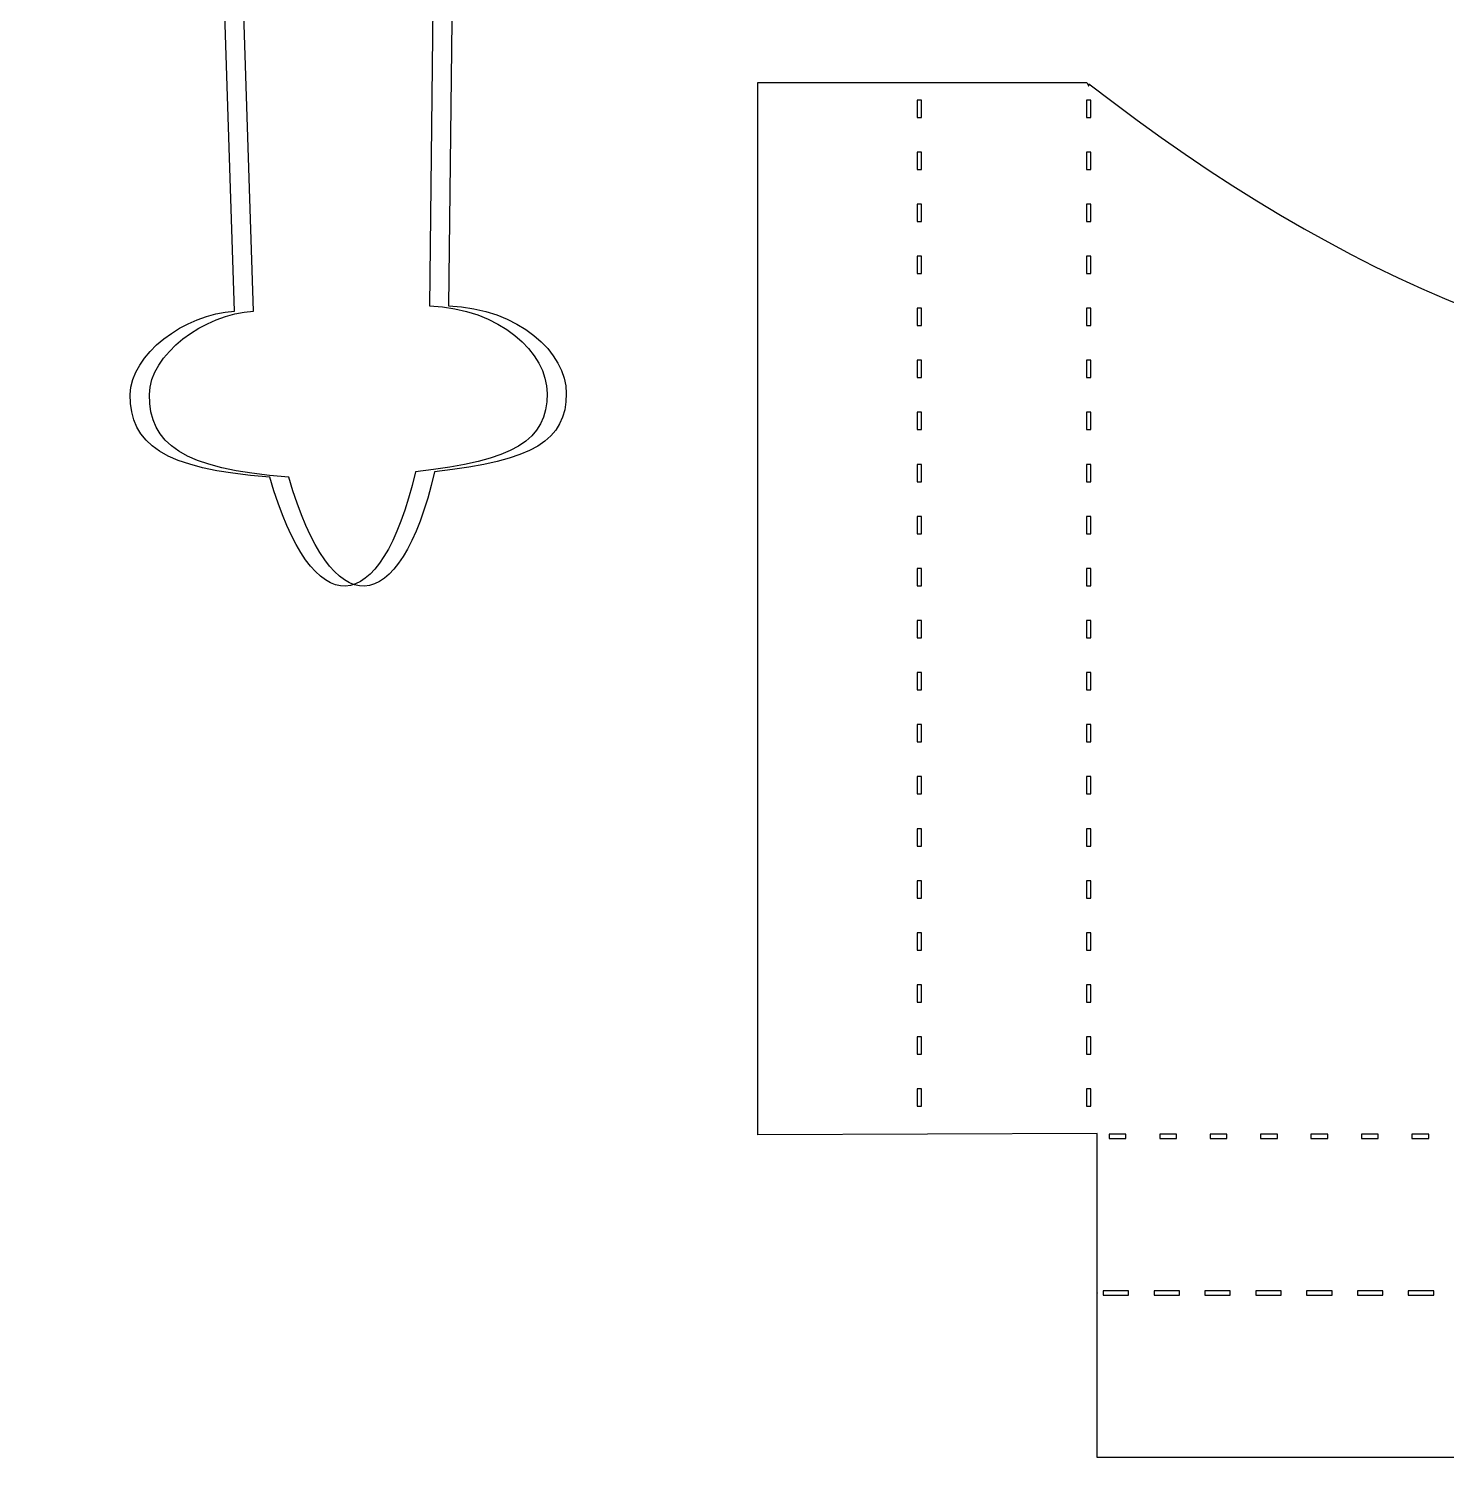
# Model space of a CAD drawing. Header units: centimetres. Extents: x -23.7 to 23.7, y -13.8 to 13.8.
# Drawn here: x -2.01 to 7.52, y -13.82 to -4.23 of the extents above; entities that cross this region are included whole.
import ezdxf

# ---------------------------------------------------------------- set-up
doc = ezdxf.new("R2010")
doc.units = ezdxf.units.CM
doc.header["$MEASUREMENT"] = 0
doc.layers.add('Layer 1', color=7, linetype='Continuous')

msp = doc.modelspace()

# ---------------------------------------------------------------- linework, layer by layer
at = {"layer": 'Layer 1', "color": 58, "lineweight": 25}
msp.add_open_spline([(-2.00541, 13.62536), (-2.00541, 13.62536), (-2.00541, -2.07108), (-2.00541, -2.07108), (-2.00541, -2.07108), (-2.00541, -2.07108), (-0.75516, -2.07381), (-0.75516, -2.07381), (-0.75516, -2.07381), (-0.75516, -2.07381), (-0.62219, -6.13), (-0.62219, -6.13), (-0.62219, -6.13), (-0.95883, -6.148), (-1.31956, -6.42123), (-1.32276, -6.68868), (-1.32276, -6.68868), (-1.32276, -7.02126), (-1.10787, -7.18657), (-0.38599, -7.2448), (-0.38599, -7.2448), (-0.09813, -8.23552), (0.35747, -8.21303), (0.59316, -7.20798), (0.59316, -7.20798), (1.26067, -7.13203), (1.47708, -6.99749), (1.47708, -6.68178), (1.47708, -6.68178), (1.47708, -6.40861), (1.16271, -6.11338), (0.6862, -6.09256), (0.6862, -6.09256), (0.6862, -6.09256), (0.73261, -2.07108), (0.73261, -2.07108), (0.73261, -2.07108), (0.73261, -2.07108), (2.07568, -2.07108), (2.07568, -2.07108), (2.07568, -2.07108), (2.07568, -2.07108), (2.07568, 13.62536), (2.07568, 13.62536), (2.07568, 13.62536), (2.07568, 13.62536), (-2.00539, 13.62536), (-2.00539, 13.62536), (-2.00539, 13.62536), (-2.00539, 13.62536), (-2.00541, 13.62536), (-2.00541, 13.62536)], degree=3, knots=[0, 0, 0, 0, 0.0714286, 0.0714286, 0.0714286, 0.0714286, 0.1428571, 0.1428571, 0.1428571, 0.1428571, 0.2142857, 0.2142857, 0.2142857, 0.2142857, 0.2857143, 0.2857143, 0.2857143, 0.2857143, 0.3571429, 0.3571429, 0.3571429, 0.3571429, 0.4285714, 0.4285714, 0.4285714, 0.4285714, 0.5, 0.5, 0.5, 0.5, 0.5714286, 0.5714286, 0.5714286, 0.5714286, 0.6428571, 0.6428571, 0.6428571, 0.6428571, 0.7142857, 0.7142857, 0.7142857, 0.7142857, 0.7857143, 0.7857143, 0.7857143, 0.7857143, 0.8571429, 0.8571429, 0.8571429, 0.8571429, 1, 1, 1, 1], dxfattribs=at)
at = {"layer": 'Layer 1', "color": 29, "lineweight": 25}
msp.add_open_spline([(-1.87696, 13.62536), (-1.87696, 13.62536), (-1.87696, -2.07108), (-1.87696, -2.07108), (-1.87696, -2.07108), (-1.87696, -2.07108), (-0.6267, -2.07381), (-0.6267, -2.07381), (-0.6267, -2.07381), (-0.6267, -2.07381), (-0.49373, -6.13), (-0.49373, -6.13), (-0.49373, -6.13), (-0.83037, -6.148), (-1.1911, -6.42123), (-1.1943, -6.68868), (-1.1943, -6.68868), (-1.1943, -7.02126), (-0.97941, -7.18657), (-0.25753, -7.2448), (-0.25753, -7.2448), (0.03033, -8.23552), (0.48593, -8.21303), (0.72162, -7.20798), (0.72162, -7.20798), (1.38913, -7.13203), (1.60554, -6.99749), (1.60554, -6.68178), (1.60554, -6.68178), (1.60554, -6.40861), (1.29117, -6.11338), (0.81465, -6.09256), (0.81465, -6.09256), (0.81465, -6.09256), (0.86106, -2.07108), (0.86106, -2.07108), (0.86106, -2.07108), (0.86106, -2.07108), (2.20413, -2.07108), (2.20413, -2.07108), (2.20413, -2.07108), (2.20413, -2.07108), (2.20413, 13.62536), (2.20413, 13.62536), (2.20413, 13.62536), (2.20413, 13.62536), (-1.87694, 13.62536), (-1.87694, 13.62536), (-1.87694, 13.62536), (-1.87694, 13.62536), (-1.87696, 13.62536), (-1.87696, 13.62536)], degree=3, knots=[0, 0, 0, 0, 0.0714286, 0.0714286, 0.0714286, 0.0714286, 0.1428571, 0.1428571, 0.1428571, 0.1428571, 0.2142857, 0.2142857, 0.2142857, 0.2142857, 0.2857143, 0.2857143, 0.2857143, 0.2857143, 0.3571429, 0.3571429, 0.3571429, 0.3571429, 0.4285714, 0.4285714, 0.4285714, 0.4285714, 0.5, 0.5, 0.5, 0.5, 0.5714286, 0.5714286, 0.5714286, 0.5714286, 0.6428571, 0.6428571, 0.6428571, 0.6428571, 0.7142857, 0.7142857, 0.7142857, 0.7142857, 0.7857143, 0.7857143, 0.7857143, 0.7857143, 0.8571429, 0.8571429, 0.8571429, 0.8571429, 1, 1, 1, 1], dxfattribs=at)
at = {"layer": 'Layer 1', "color": 58, "lineweight": 30}
for points, knots in [([(2.89143, -4.59366), (2.89143, -4.59366), (2.89143, -11.66024), (2.89143, -11.66024), (2.89143, -11.66024), (2.89143, -11.66024), (5.17174, -11.65114), (5.17174, -11.65114), (5.17174, -11.65114), (5.17174, -11.65114), (5.17174, -12.72032), (5.17174, -12.72032), (5.17174, -12.72032), (5.17174, -12.72032), (5.17264, -12.72032), (5.17264, -12.72032), (5.17264, -12.72032), (5.17264, -12.72032), (5.17264, -12.72122), (5.17264, -12.72122), (5.17264, -12.72122), (5.17264, -12.72122), (5.17174, -12.72122), (5.17174, -12.72122), (5.17174, -12.72122), (5.17174, -12.72122), (5.17174, -13.82498), (5.17174, -13.82498), (5.17174, -13.82498), (5.17174, -13.82498), (14.56503, -13.82498), (14.56503, -13.82498), (14.56503, -13.82498), (14.56503, -13.82498), (14.56503, -11.65113), (14.56503, -11.65113), (14.56503, -11.65113), (14.56503, -11.65113), (16.84534, -11.66023), (16.84534, -11.66023), (16.84534, -11.66023), (16.84534, -11.66023), (16.84534, -4.59365), (16.84534, -4.59365), (16.84534, -4.59365), (16.84534, -4.59365), (14.6351, -4.59365), (14.6351, -4.59365), (14.6351, -4.59365), (14.6351, -4.59365), (14.6351, -4.60093), (14.6351, -4.60093), (14.6351, -4.60093), (14.63237, -4.60093), (14.62998, -4.60234), (14.62782, -4.60366), (14.62782, -4.60366), (14.62705, -4.60441), (14.62589, -4.60476), (14.62509, -4.60548), (14.62509, -4.60548), (11.74673, -7.22811), (8.58457, -7.29804), (5.11532, -4.60275), (5.11532, -4.60275), (5.11532, -4.60275), (5.11532, -4.61549), (5.11532, -4.61549), (5.11532, -4.61549), (5.11471, -4.61541), (5.11413, -4.61549), (5.11349, -4.61549), (5.11349, -4.61549), (5.11349, -4.61549), (5.10257, -4.59365), (5.10257, -4.59365), (5.10257, -4.59365), (5.10257, -4.59365), (2.89142, -4.59365), (2.89142, -4.59365), (2.89142, -4.59365), (2.89142, -4.59365), (2.89143, -4.59366), (2.89143, -4.59366)], [0, 0, 0, 0, 0.0454545, 0.0454545, 0.0454545, 0.0454545, 0.0909091, 0.0909091, 0.0909091, 0.0909091, 0.1363636, 0.1363636, 0.1363636, 0.1363636, 0.1818182, 0.1818182, 0.1818182, 0.1818182, 0.2272727, 0.2272727, 0.2272727, 0.2272727, 0.2727273, 0.2727273, 0.2727273, 0.2727273, 0.3181818, 0.3181818, 0.3181818, 0.3181818, 0.3636364, 0.3636364, 0.3636364, 0.3636364, 0.4090909, 0.4090909, 0.4090909, 0.4090909, 0.4545455, 0.4545455, 0.4545455, 0.4545455, 0.5, 0.5, 0.5, 0.5, 0.5454545, 0.5454545, 0.5454545, 0.5454545, 0.5909091, 0.5909091, 0.5909091, 0.5909091, 0.6363636, 0.6363636, 0.6363636, 0.6363636, 0.6818182, 0.6818182, 0.6818182, 0.6818182, 0.7272727, 0.7272727, 0.7272727, 0.7272727, 0.7727273, 0.7727273, 0.7727273, 0.7727273, 0.8181818, 0.8181818, 0.8181818, 0.8181818, 0.8636364, 0.8636364, 0.8636364, 0.8636364, 0.9090909, 0.9090909, 0.9090909, 0.9090909, 1, 1, 1, 1]), ([(3.96243, -4.71196), (3.96243, -4.71196), (3.99155, -4.71196), (3.99155, -4.71196), (3.99155, -4.71196), (3.99155, -4.71196), (3.99155, -4.82843), (3.99155, -4.82843), (3.99155, -4.82843), (3.99155, -4.82843), (3.96243, -4.82843), (3.96243, -4.82843), (3.96243, -4.82843), (3.96243, -4.82843), (3.96243, -4.71196), (3.96243, -4.71196)], [0, 0, 0, 0, 0.2, 0.2, 0.2, 0.2, 0.4, 0.4, 0.4, 0.4, 0.6, 0.6, 0.6, 0.6, 1, 1, 1, 1]), ([(5.09894, -4.71196), (5.09894, -4.71196), (5.12806, -4.71196), (5.12806, -4.71196), (5.12806, -4.71196), (5.12806, -4.71196), (5.12806, -4.82843), (5.12806, -4.82843), (5.12806, -4.82843), (5.12806, -4.82843), (5.09894, -4.82843), (5.09894, -4.82843), (5.09894, -4.82843), (5.09894, -4.82843), (5.09894, -4.71196), (5.09894, -4.71196)], [0, 0, 0, 0, 0.2, 0.2, 0.2, 0.2, 0.4, 0.4, 0.4, 0.4, 0.6, 0.6, 0.6, 0.6, 1, 1, 1, 1]), ([(3.96243, -5.06137), (3.96243, -5.06137), (3.99155, -5.06137), (3.99155, -5.06137), (3.99155, -5.06137), (3.99155, -5.06137), (3.99155, -5.17784), (3.99155, -5.17784), (3.99155, -5.17784), (3.99155, -5.17784), (3.96243, -5.17784), (3.96243, -5.17784), (3.96243, -5.17784), (3.96243, -5.17784), (3.96243, -5.06137), (3.96243, -5.06137)], [0, 0, 0, 0, 0.2, 0.2, 0.2, 0.2, 0.4, 0.4, 0.4, 0.4, 0.6, 0.6, 0.6, 0.6, 1, 1, 1, 1]), ([(5.09894, -5.06137), (5.09894, -5.06137), (5.12806, -5.06137), (5.12806, -5.06137), (5.12806, -5.06137), (5.12806, -5.06137), (5.12806, -5.17784), (5.12806, -5.17784), (5.12806, -5.17784), (5.12806, -5.17784), (5.09894, -5.17784), (5.09894, -5.17784), (5.09894, -5.17784), (5.09894, -5.17784), (5.09894, -5.06137), (5.09894, -5.06137)], [0, 0, 0, 0, 0.2, 0.2, 0.2, 0.2, 0.4, 0.4, 0.4, 0.4, 0.6, 0.6, 0.6, 0.6, 1, 1, 1, 1]), ([(3.96243, -5.41079), (3.96243, -5.41079), (3.99155, -5.41079), (3.99155, -5.41079), (3.99155, -5.41079), (3.99155, -5.41079), (3.99155, -5.52726), (3.99155, -5.52726), (3.99155, -5.52726), (3.99155, -5.52726), (3.96243, -5.52726), (3.96243, -5.52726), (3.96243, -5.52726), (3.96243, -5.52726), (3.96243, -5.41079), (3.96243, -5.41079)], [0, 0, 0, 0, 0.2, 0.2, 0.2, 0.2, 0.4, 0.4, 0.4, 0.4, 0.6, 0.6, 0.6, 0.6, 1, 1, 1, 1]), ([(5.09894, -5.41079), (5.09894, -5.41079), (5.12806, -5.41079), (5.12806, -5.41079), (5.12806, -5.41079), (5.12806, -5.41079), (5.12806, -5.52726), (5.12806, -5.52726), (5.12806, -5.52726), (5.12806, -5.52726), (5.09894, -5.52726), (5.09894, -5.52726), (5.09894, -5.52726), (5.09894, -5.52726), (5.09894, -5.41079), (5.09894, -5.41079)], [0, 0, 0, 0, 0.2, 0.2, 0.2, 0.2, 0.4, 0.4, 0.4, 0.4, 0.6, 0.6, 0.6, 0.6, 1, 1, 1, 1]), ([(3.96243, -5.7602), (3.96243, -5.7602), (3.99155, -5.7602), (3.99155, -5.7602), (3.99155, -5.7602), (3.99155, -5.7602), (3.99155, -5.87667), (3.99155, -5.87667), (3.99155, -5.87667), (3.99155, -5.87667), (3.96243, -5.87667), (3.96243, -5.87667), (3.96243, -5.87667), (3.96243, -5.87667), (3.96243, -5.7602), (3.96243, -5.7602)], [0, 0, 0, 0, 0.2, 0.2, 0.2, 0.2, 0.4, 0.4, 0.4, 0.4, 0.6, 0.6, 0.6, 0.6, 1, 1, 1, 1]), ([(5.09894, -5.7602), (5.09894, -5.7602), (5.12806, -5.7602), (5.12806, -5.7602), (5.12806, -5.7602), (5.12806, -5.7602), (5.12806, -5.87667), (5.12806, -5.87667), (5.12806, -5.87667), (5.12806, -5.87667), (5.09894, -5.87667), (5.09894, -5.87667), (5.09894, -5.87667), (5.09894, -5.87667), (5.09894, -5.7602), (5.09894, -5.7602)], [0, 0, 0, 0, 0.2, 0.2, 0.2, 0.2, 0.4, 0.4, 0.4, 0.4, 0.6, 0.6, 0.6, 0.6, 1, 1, 1, 1]), ([(3.96243, -6.10962), (3.96243, -6.10962), (3.99155, -6.10962), (3.99155, -6.10962), (3.99155, -6.10962), (3.99155, -6.10962), (3.99155, -6.22609), (3.99155, -6.22609), (3.99155, -6.22609), (3.99155, -6.22609), (3.96243, -6.22609), (3.96243, -6.22609), (3.96243, -6.22609), (3.96243, -6.22609), (3.96243, -6.10962), (3.96243, -6.10962)], [0, 0, 0, 0, 0.2, 0.2, 0.2, 0.2, 0.4, 0.4, 0.4, 0.4, 0.6, 0.6, 0.6, 0.6, 1, 1, 1, 1]), ([(5.09894, -6.10962), (5.09894, -6.10962), (5.12806, -6.10962), (5.12806, -6.10962), (5.12806, -6.10962), (5.12806, -6.10962), (5.12806, -6.22609), (5.12806, -6.22609), (5.12806, -6.22609), (5.12806, -6.22609), (5.09894, -6.22609), (5.09894, -6.22609), (5.09894, -6.22609), (5.09894, -6.22609), (5.09894, -6.10962), (5.09894, -6.10962)], [0, 0, 0, 0, 0.2, 0.2, 0.2, 0.2, 0.4, 0.4, 0.4, 0.4, 0.6, 0.6, 0.6, 0.6, 1, 1, 1, 1]), ([(3.96243, -6.45904), (3.96243, -6.45904), (3.99155, -6.45904), (3.99155, -6.45904), (3.99155, -6.45904), (3.99155, -6.45904), (3.99155, -6.57551), (3.99155, -6.57551), (3.99155, -6.57551), (3.99155, -6.57551), (3.96243, -6.57551), (3.96243, -6.57551), (3.96243, -6.57551), (3.96243, -6.57551), (3.96243, -6.45904), (3.96243, -6.45904)], [0, 0, 0, 0, 0.2, 0.2, 0.2, 0.2, 0.4, 0.4, 0.4, 0.4, 0.6, 0.6, 0.6, 0.6, 1, 1, 1, 1]), ([(5.09894, -6.45904), (5.09894, -6.45904), (5.12806, -6.45904), (5.12806, -6.45904), (5.12806, -6.45904), (5.12806, -6.45904), (5.12806, -6.57551), (5.12806, -6.57551), (5.12806, -6.57551), (5.12806, -6.57551), (5.09894, -6.57551), (5.09894, -6.57551), (5.09894, -6.57551), (5.09894, -6.57551), (5.09894, -6.45904), (5.09894, -6.45904)], [0, 0, 0, 0, 0.2, 0.2, 0.2, 0.2, 0.4, 0.4, 0.4, 0.4, 0.6, 0.6, 0.6, 0.6, 1, 1, 1, 1]), ([(3.96243, -6.80845), (3.96243, -6.80845), (3.99155, -6.80845), (3.99155, -6.80845), (3.99155, -6.80845), (3.99155, -6.80845), (3.99155, -6.92492), (3.99155, -6.92492), (3.99155, -6.92492), (3.99155, -6.92492), (3.96243, -6.92492), (3.96243, -6.92492), (3.96243, -6.92492), (3.96243, -6.92492), (3.96243, -6.80845), (3.96243, -6.80845)], [0, 0, 0, 0, 0.2, 0.2, 0.2, 0.2, 0.4, 0.4, 0.4, 0.4, 0.6, 0.6, 0.6, 0.6, 1, 1, 1, 1]), ([(5.09894, -6.80845), (5.09894, -6.80845), (5.12806, -6.80845), (5.12806, -6.80845), (5.12806, -6.80845), (5.12806, -6.80845), (5.12806, -6.92492), (5.12806, -6.92492), (5.12806, -6.92492), (5.12806, -6.92492), (5.09894, -6.92492), (5.09894, -6.92492), (5.09894, -6.92492), (5.09894, -6.92492), (5.09894, -6.80845), (5.09894, -6.80845)], [0, 0, 0, 0, 0.2, 0.2, 0.2, 0.2, 0.4, 0.4, 0.4, 0.4, 0.6, 0.6, 0.6, 0.6, 1, 1, 1, 1]), ([(3.96243, -7.15787), (3.96243, -7.15787), (3.99155, -7.15787), (3.99155, -7.15787), (3.99155, -7.15787), (3.99155, -7.15787), (3.99155, -7.27434), (3.99155, -7.27434), (3.99155, -7.27434), (3.99155, -7.27434), (3.96243, -7.27434), (3.96243, -7.27434), (3.96243, -7.27434), (3.96243, -7.27434), (3.96243, -7.15787), (3.96243, -7.15787)], [0, 0, 0, 0, 0.2, 0.2, 0.2, 0.2, 0.4, 0.4, 0.4, 0.4, 0.6, 0.6, 0.6, 0.6, 1, 1, 1, 1]), ([(5.09894, -7.15787), (5.09894, -7.15787), (5.12806, -7.15787), (5.12806, -7.15787), (5.12806, -7.15787), (5.12806, -7.15787), (5.12806, -7.27434), (5.12806, -7.27434), (5.12806, -7.27434), (5.12806, -7.27434), (5.09894, -7.27434), (5.09894, -7.27434), (5.09894, -7.27434), (5.09894, -7.27434), (5.09894, -7.15787), (5.09894, -7.15787)], [0, 0, 0, 0, 0.2, 0.2, 0.2, 0.2, 0.4, 0.4, 0.4, 0.4, 0.6, 0.6, 0.6, 0.6, 1, 1, 1, 1]), ([(3.96243, -7.50728), (3.96243, -7.50728), (3.99155, -7.50728), (3.99155, -7.50728), (3.99155, -7.50728), (3.99155, -7.50728), (3.99155, -7.62375), (3.99155, -7.62375), (3.99155, -7.62375), (3.99155, -7.62375), (3.96243, -7.62375), (3.96243, -7.62375), (3.96243, -7.62375), (3.96243, -7.62375), (3.96243, -7.50728), (3.96243, -7.50728)], [0, 0, 0, 0, 0.2, 0.2, 0.2, 0.2, 0.4, 0.4, 0.4, 0.4, 0.6, 0.6, 0.6, 0.6, 1, 1, 1, 1]), ([(5.09894, -7.50728), (5.09894, -7.50728), (5.12806, -7.50728), (5.12806, -7.50728), (5.12806, -7.50728), (5.12806, -7.50728), (5.12806, -7.62375), (5.12806, -7.62375), (5.12806, -7.62375), (5.12806, -7.62375), (5.09894, -7.62375), (5.09894, -7.62375), (5.09894, -7.62375), (5.09894, -7.62375), (5.09894, -7.50728), (5.09894, -7.50728)], [0, 0, 0, 0, 0.2, 0.2, 0.2, 0.2, 0.4, 0.4, 0.4, 0.4, 0.6, 0.6, 0.6, 0.6, 1, 1, 1, 1]), ([(3.96243, -7.8567), (3.96243, -7.8567), (3.99155, -7.8567), (3.99155, -7.8567), (3.99155, -7.8567), (3.99155, -7.8567), (3.99155, -7.97317), (3.99155, -7.97317), (3.99155, -7.97317), (3.99155, -7.97317), (3.96243, -7.97317), (3.96243, -7.97317), (3.96243, -7.97317), (3.96243, -7.97317), (3.96243, -7.8567), (3.96243, -7.8567)], [0, 0, 0, 0, 0.2, 0.2, 0.2, 0.2, 0.4, 0.4, 0.4, 0.4, 0.6, 0.6, 0.6, 0.6, 1, 1, 1, 1]), ([(5.09894, -7.8567), (5.09894, -7.8567), (5.12806, -7.8567), (5.12806, -7.8567), (5.12806, -7.8567), (5.12806, -7.8567), (5.12806, -7.97317), (5.12806, -7.97317), (5.12806, -7.97317), (5.12806, -7.97317), (5.09894, -7.97317), (5.09894, -7.97317), (5.09894, -7.97317), (5.09894, -7.97317), (5.09894, -7.8567), (5.09894, -7.8567)], [0, 0, 0, 0, 0.2, 0.2, 0.2, 0.2, 0.4, 0.4, 0.4, 0.4, 0.6, 0.6, 0.6, 0.6, 1, 1, 1, 1]), ([(3.96243, -8.20612), (3.96243, -8.20612), (3.99155, -8.20612), (3.99155, -8.20612), (3.99155, -8.20612), (3.99155, -8.20612), (3.99155, -8.32259), (3.99155, -8.32259), (3.99155, -8.32259), (3.99155, -8.32259), (3.96243, -8.32259), (3.96243, -8.32259), (3.96243, -8.32259), (3.96243, -8.32259), (3.96243, -8.20612), (3.96243, -8.20612)], [0, 0, 0, 0, 0.2, 0.2, 0.2, 0.2, 0.4, 0.4, 0.4, 0.4, 0.6, 0.6, 0.6, 0.6, 1, 1, 1, 1]), ([(5.09894, -8.20612), (5.09894, -8.20612), (5.12806, -8.20612), (5.12806, -8.20612), (5.12806, -8.20612), (5.12806, -8.20612), (5.12806, -8.32259), (5.12806, -8.32259), (5.12806, -8.32259), (5.12806, -8.32259), (5.09894, -8.32259), (5.09894, -8.32259), (5.09894, -8.32259), (5.09894, -8.32259), (5.09894, -8.20612), (5.09894, -8.20612)], [0, 0, 0, 0, 0.2, 0.2, 0.2, 0.2, 0.4, 0.4, 0.4, 0.4, 0.6, 0.6, 0.6, 0.6, 1, 1, 1, 1]), ([(3.96243, -8.55553), (3.96243, -8.55553), (3.99155, -8.55553), (3.99155, -8.55553), (3.99155, -8.55553), (3.99155, -8.55553), (3.99155, -8.672), (3.99155, -8.672), (3.99155, -8.672), (3.99155, -8.672), (3.96243, -8.672), (3.96243, -8.672), (3.96243, -8.672), (3.96243, -8.672), (3.96243, -8.55553), (3.96243, -8.55553)], [0, 0, 0, 0, 0.2, 0.2, 0.2, 0.2, 0.4, 0.4, 0.4, 0.4, 0.6, 0.6, 0.6, 0.6, 1, 1, 1, 1]), ([(5.09894, -8.55553), (5.09894, -8.55553), (5.12806, -8.55553), (5.12806, -8.55553), (5.12806, -8.55553), (5.12806, -8.55553), (5.12806, -8.672), (5.12806, -8.672), (5.12806, -8.672), (5.12806, -8.672), (5.09894, -8.672), (5.09894, -8.672), (5.09894, -8.672), (5.09894, -8.672), (5.09894, -8.55553), (5.09894, -8.55553)], [0, 0, 0, 0, 0.2, 0.2, 0.2, 0.2, 0.4, 0.4, 0.4, 0.4, 0.6, 0.6, 0.6, 0.6, 1, 1, 1, 1]), ([(3.96243, -8.90495), (3.96243, -8.90495), (3.99155, -8.90495), (3.99155, -8.90495), (3.99155, -8.90495), (3.99155, -8.90495), (3.99155, -9.02142), (3.99155, -9.02142), (3.99155, -9.02142), (3.99155, -9.02142), (3.96243, -9.02142), (3.96243, -9.02142), (3.96243, -9.02142), (3.96243, -9.02142), (3.96243, -8.90495), (3.96243, -8.90495)], [0, 0, 0, 0, 0.2, 0.2, 0.2, 0.2, 0.4, 0.4, 0.4, 0.4, 0.6, 0.6, 0.6, 0.6, 1, 1, 1, 1]), ([(5.09894, -8.90495), (5.09894, -8.90495), (5.12806, -8.90495), (5.12806, -8.90495), (5.12806, -8.90495), (5.12806, -8.90495), (5.12806, -9.02142), (5.12806, -9.02142), (5.12806, -9.02142), (5.12806, -9.02142), (5.09894, -9.02142), (5.09894, -9.02142), (5.09894, -9.02142), (5.09894, -9.02142), (5.09894, -8.90495), (5.09894, -8.90495)], [0, 0, 0, 0, 0.2, 0.2, 0.2, 0.2, 0.4, 0.4, 0.4, 0.4, 0.6, 0.6, 0.6, 0.6, 1, 1, 1, 1]), ([(3.96243, -9.25437), (3.96243, -9.25437), (3.99155, -9.25437), (3.99155, -9.25437), (3.99155, -9.25437), (3.99155, -9.25437), (3.99155, -9.37084), (3.99155, -9.37084), (3.99155, -9.37084), (3.99155, -9.37084), (3.96243, -9.37084), (3.96243, -9.37084), (3.96243, -9.37084), (3.96243, -9.37084), (3.96243, -9.25437), (3.96243, -9.25437)], [0, 0, 0, 0, 0.2, 0.2, 0.2, 0.2, 0.4, 0.4, 0.4, 0.4, 0.6, 0.6, 0.6, 0.6, 1, 1, 1, 1]), ([(5.09894, -9.25437), (5.09894, -9.25437), (5.12806, -9.25437), (5.12806, -9.25437), (5.12806, -9.25437), (5.12806, -9.25437), (5.12806, -9.37084), (5.12806, -9.37084), (5.12806, -9.37084), (5.12806, -9.37084), (5.09894, -9.37084), (5.09894, -9.37084), (5.09894, -9.37084), (5.09894, -9.37084), (5.09894, -9.25437), (5.09894, -9.25437)], [0, 0, 0, 0, 0.2, 0.2, 0.2, 0.2, 0.4, 0.4, 0.4, 0.4, 0.6, 0.6, 0.6, 0.6, 1, 1, 1, 1]), ([(3.96243, -9.60378), (3.96243, -9.60378), (3.99155, -9.60378), (3.99155, -9.60378), (3.99155, -9.60378), (3.99155, -9.60378), (3.99155, -9.72025), (3.99155, -9.72025), (3.99155, -9.72025), (3.99155, -9.72025), (3.96243, -9.72025), (3.96243, -9.72025), (3.96243, -9.72025), (3.96243, -9.72025), (3.96243, -9.60378), (3.96243, -9.60378)], [0, 0, 0, 0, 0.2, 0.2, 0.2, 0.2, 0.4, 0.4, 0.4, 0.4, 0.6, 0.6, 0.6, 0.6, 1, 1, 1, 1]), ([(5.09894, -9.60378), (5.09894, -9.60378), (5.12806, -9.60378), (5.12806, -9.60378), (5.12806, -9.60378), (5.12806, -9.60378), (5.12806, -9.72025), (5.12806, -9.72025), (5.12806, -9.72025), (5.12806, -9.72025), (5.09894, -9.72025), (5.09894, -9.72025), (5.09894, -9.72025), (5.09894, -9.72025), (5.09894, -9.60378), (5.09894, -9.60378)], [0, 0, 0, 0, 0.2, 0.2, 0.2, 0.2, 0.4, 0.4, 0.4, 0.4, 0.6, 0.6, 0.6, 0.6, 1, 1, 1, 1]), ([(3.96243, -9.9532), (3.96243, -9.9532), (3.99155, -9.9532), (3.99155, -9.9532), (3.99155, -9.9532), (3.99155, -9.9532), (3.99155, -10.06967), (3.99155, -10.06967), (3.99155, -10.06967), (3.99155, -10.06967), (3.96243, -10.06967), (3.96243, -10.06967), (3.96243, -10.06967), (3.96243, -10.06967), (3.96243, -9.9532), (3.96243, -9.9532)], [0, 0, 0, 0, 0.2, 0.2, 0.2, 0.2, 0.4, 0.4, 0.4, 0.4, 0.6, 0.6, 0.6, 0.6, 1, 1, 1, 1]), ([(5.09894, -9.9532), (5.09894, -9.9532), (5.12806, -9.9532), (5.12806, -9.9532), (5.12806, -9.9532), (5.12806, -9.9532), (5.12806, -10.06967), (5.12806, -10.06967), (5.12806, -10.06967), (5.12806, -10.06967), (5.09894, -10.06967), (5.09894, -10.06967), (5.09894, -10.06967), (5.09894, -10.06967), (5.09894, -9.9532), (5.09894, -9.9532)], [0, 0, 0, 0, 0.2, 0.2, 0.2, 0.2, 0.4, 0.4, 0.4, 0.4, 0.6, 0.6, 0.6, 0.6, 1, 1, 1, 1]), ([(3.96243, -10.30262), (3.96243, -10.30262), (3.99155, -10.30262), (3.99155, -10.30262), (3.99155, -10.30262), (3.99155, -10.30262), (3.99155, -10.41909), (3.99155, -10.41909), (3.99155, -10.41909), (3.99155, -10.41909), (3.96243, -10.41909), (3.96243, -10.41909), (3.96243, -10.41909), (3.96243, -10.41909), (3.96243, -10.30262), (3.96243, -10.30262)], [0, 0, 0, 0, 0.2, 0.2, 0.2, 0.2, 0.4, 0.4, 0.4, 0.4, 0.6, 0.6, 0.6, 0.6, 1, 1, 1, 1]), ([(5.09894, -10.30262), (5.09894, -10.30262), (5.12806, -10.30262), (5.12806, -10.30262), (5.12806, -10.30262), (5.12806, -10.30262), (5.12806, -10.41909), (5.12806, -10.41909), (5.12806, -10.41909), (5.12806, -10.41909), (5.09894, -10.41909), (5.09894, -10.41909), (5.09894, -10.41909), (5.09894, -10.41909), (5.09894, -10.30262), (5.09894, -10.30262)], [0, 0, 0, 0, 0.2, 0.2, 0.2, 0.2, 0.4, 0.4, 0.4, 0.4, 0.6, 0.6, 0.6, 0.6, 1, 1, 1, 1]), ([(3.96243, -10.65203), (3.96243, -10.65203), (3.99155, -10.65203), (3.99155, -10.65203), (3.99155, -10.65203), (3.99155, -10.65203), (3.99155, -10.7685), (3.99155, -10.7685), (3.99155, -10.7685), (3.99155, -10.7685), (3.96243, -10.7685), (3.96243, -10.7685), (3.96243, -10.7685), (3.96243, -10.7685), (3.96243, -10.65203), (3.96243, -10.65203)], [0, 0, 0, 0, 0.2, 0.2, 0.2, 0.2, 0.4, 0.4, 0.4, 0.4, 0.6, 0.6, 0.6, 0.6, 1, 1, 1, 1]), ([(5.09894, -10.65203), (5.09894, -10.65203), (5.12806, -10.65203), (5.12806, -10.65203), (5.12806, -10.65203), (5.12806, -10.65203), (5.12806, -10.7685), (5.12806, -10.7685), (5.12806, -10.7685), (5.12806, -10.7685), (5.09894, -10.7685), (5.09894, -10.7685), (5.09894, -10.7685), (5.09894, -10.7685), (5.09894, -10.65203), (5.09894, -10.65203)], [0, 0, 0, 0, 0.2, 0.2, 0.2, 0.2, 0.4, 0.4, 0.4, 0.4, 0.6, 0.6, 0.6, 0.6, 1, 1, 1, 1]), ([(3.96243, -11.00145), (3.96243, -11.00145), (3.99155, -11.00145), (3.99155, -11.00145), (3.99155, -11.00145), (3.99155, -11.00145), (3.99155, -11.11792), (3.99155, -11.11792), (3.99155, -11.11792), (3.99155, -11.11792), (3.96243, -11.11792), (3.96243, -11.11792), (3.96243, -11.11792), (3.96243, -11.11792), (3.96243, -11.00145), (3.96243, -11.00145)], [0, 0, 0, 0, 0.2, 0.2, 0.2, 0.2, 0.4, 0.4, 0.4, 0.4, 0.6, 0.6, 0.6, 0.6, 1, 1, 1, 1]), ([(5.09894, -11.00145), (5.09894, -11.00145), (5.12806, -11.00145), (5.12806, -11.00145), (5.12806, -11.00145), (5.12806, -11.00145), (5.12806, -11.11792), (5.12806, -11.11792), (5.12806, -11.11792), (5.12806, -11.11792), (5.09894, -11.11792), (5.09894, -11.11792), (5.09894, -11.11792), (5.09894, -11.11792), (5.09894, -11.00145), (5.09894, -11.00145)], [0, 0, 0, 0, 0.2, 0.2, 0.2, 0.2, 0.4, 0.4, 0.4, 0.4, 0.6, 0.6, 0.6, 0.6, 1, 1, 1, 1]), ([(3.96243, -11.35086), (3.96243, -11.35086), (3.99155, -11.35086), (3.99155, -11.35086), (3.99155, -11.35086), (3.99155, -11.35086), (3.99155, -11.46733), (3.99155, -11.46733), (3.99155, -11.46733), (3.99155, -11.46733), (3.96243, -11.46733), (3.96243, -11.46733), (3.96243, -11.46733), (3.96243, -11.46733), (3.96243, -11.35086), (3.96243, -11.35086)], [0, 0, 0, 0, 0.2, 0.2, 0.2, 0.2, 0.4, 0.4, 0.4, 0.4, 0.6, 0.6, 0.6, 0.6, 1, 1, 1, 1]), ([(5.09894, -11.35086), (5.09894, -11.35086), (5.12806, -11.35086), (5.12806, -11.35086), (5.12806, -11.35086), (5.12806, -11.35086), (5.12806, -11.46733), (5.12806, -11.46733), (5.12806, -11.46733), (5.12806, -11.46733), (5.09894, -11.46733), (5.09894, -11.46733), (5.09894, -11.46733), (5.09894, -11.46733), (5.09894, -11.35086), (5.09894, -11.35086)], [0, 0, 0, 0, 0.2, 0.2, 0.2, 0.2, 0.4, 0.4, 0.4, 0.4, 0.6, 0.6, 0.6, 0.6, 1, 1, 1, 1]), ([(5.25181, -11.65388), (5.25181, -11.65388), (5.36464, -11.65388), (5.36464, -11.65388), (5.36464, -11.65388), (5.36464, -11.65388), (5.36464, -11.683), (5.36464, -11.683), (5.36464, -11.683), (5.36464, -11.683), (5.25181, -11.683), (5.25181, -11.683), (5.25181, -11.683), (5.25181, -11.683), (5.25181, -11.65388), (5.25181, -11.65388)], [0, 0, 0, 0, 0.2, 0.2, 0.2, 0.2, 0.4, 0.4, 0.4, 0.4, 0.6, 0.6, 0.6, 0.6, 1, 1, 1, 1]), ([(5.59121, -11.65388), (5.59121, -11.65388), (5.70404, -11.65388), (5.70404, -11.65388), (5.70404, -11.65388), (5.70404, -11.65388), (5.70404, -11.683), (5.70404, -11.683), (5.70404, -11.683), (5.70404, -11.683), (5.59121, -11.683), (5.59121, -11.683), (5.59121, -11.683), (5.59121, -11.683), (5.59121, -11.65388), (5.59121, -11.65388)], [0, 0, 0, 0, 0.2, 0.2, 0.2, 0.2, 0.4, 0.4, 0.4, 0.4, 0.6, 0.6, 0.6, 0.6, 1, 1, 1, 1]), ([(5.92971, -11.65388), (5.92971, -11.65388), (6.04254, -11.65388), (6.04254, -11.65388), (6.04254, -11.65388), (6.04254, -11.65388), (6.04254, -11.683), (6.04254, -11.683), (6.04254, -11.683), (6.04254, -11.683), (5.92971, -11.683), (5.92971, -11.683), (5.92971, -11.683), (5.92971, -11.683), (5.92971, -11.65388), (5.92971, -11.65388)], [0, 0, 0, 0, 0.2, 0.2, 0.2, 0.2, 0.4, 0.4, 0.4, 0.4, 0.6, 0.6, 0.6, 0.6, 1, 1, 1, 1]), ([(6.26821, -11.65388), (6.26821, -11.65388), (6.38104, -11.65388), (6.38104, -11.65388), (6.38104, -11.65388), (6.38104, -11.65388), (6.38104, -11.683), (6.38104, -11.683), (6.38104, -11.683), (6.38104, -11.683), (6.26821, -11.683), (6.26821, -11.683), (6.26821, -11.683), (6.26821, -11.683), (6.26821, -11.65388), (6.26821, -11.65388)], [0, 0, 0, 0, 0.2, 0.2, 0.2, 0.2, 0.4, 0.4, 0.4, 0.4, 0.6, 0.6, 0.6, 0.6, 1, 1, 1, 1]), ([(6.60671, -11.65388), (6.60671, -11.65388), (6.71954, -11.65388), (6.71954, -11.65388), (6.71954, -11.65388), (6.71954, -11.65388), (6.71954, -11.683), (6.71954, -11.683), (6.71954, -11.683), (6.71954, -11.683), (6.60671, -11.683), (6.60671, -11.683), (6.60671, -11.683), (6.60671, -11.683), (6.60671, -11.65388), (6.60671, -11.65388)], [0, 0, 0, 0, 0.2, 0.2, 0.2, 0.2, 0.4, 0.4, 0.4, 0.4, 0.6, 0.6, 0.6, 0.6, 1, 1, 1, 1]), ([(6.94611, -11.65388), (6.94611, -11.65388), (7.05894, -11.65388), (7.05894, -11.65388), (7.05894, -11.65388), (7.05894, -11.65388), (7.05894, -11.683), (7.05894, -11.683), (7.05894, -11.683), (7.05894, -11.683), (6.94611, -11.683), (6.94611, -11.683), (6.94611, -11.683), (6.94611, -11.683), (6.94611, -11.65388), (6.94611, -11.65388)], [0, 0, 0, 0, 0.2, 0.2, 0.2, 0.2, 0.4, 0.4, 0.4, 0.4, 0.6, 0.6, 0.6, 0.6, 1, 1, 1, 1]), ([(7.28461, -11.65388), (7.28461, -11.65388), (7.39744, -11.65388), (7.39744, -11.65388), (7.39744, -11.65388), (7.39744, -11.65388), (7.39744, -11.683), (7.39744, -11.683), (7.39744, -11.683), (7.39744, -11.683), (7.28461, -11.683), (7.28461, -11.683), (7.28461, -11.683), (7.28461, -11.683), (7.28461, -11.65388), (7.28461, -11.65388)], [0, 0, 0, 0, 0.2, 0.2, 0.2, 0.2, 0.4, 0.4, 0.4, 0.4, 0.6, 0.6, 0.6, 0.6, 1, 1, 1, 1]), ([(5.21177, -12.70758), (5.21177, -12.70758), (5.38193, -12.70758), (5.38193, -12.70758), (5.38193, -12.70758), (5.38193, -12.70758), (5.38193, -12.7367), (5.38193, -12.7367), (5.38193, -12.7367), (5.38193, -12.7367), (5.21177, -12.7367), (5.21177, -12.7367), (5.21177, -12.7367), (5.21177, -12.7367), (5.21177, -12.70758), (5.21177, -12.70758)], [0, 0, 0, 0, 0.2, 0.2, 0.2, 0.2, 0.4, 0.4, 0.4, 0.4, 0.6, 0.6, 0.6, 0.6, 1, 1, 1, 1]), ([(5.553, -12.70758), (5.553, -12.70758), (5.72407, -12.70758), (5.72407, -12.70758), (5.72407, -12.70758), (5.72407, -12.70758), (5.72407, -12.7367), (5.72407, -12.7367), (5.72407, -12.7367), (5.72407, -12.7367), (5.553, -12.7367), (5.553, -12.7367), (5.553, -12.7367), (5.553, -12.7367), (5.553, -12.70758), (5.553, -12.70758)], [0, 0, 0, 0, 0.2, 0.2, 0.2, 0.2, 0.4, 0.4, 0.4, 0.4, 0.6, 0.6, 0.6, 0.6, 1, 1, 1, 1]), ([(5.89422, -12.70758), (5.89422, -12.70758), (6.06529, -12.70758), (6.06529, -12.70758), (6.06529, -12.70758), (6.06529, -12.70758), (6.06529, -12.7367), (6.06529, -12.7367), (6.06529, -12.7367), (6.06529, -12.7367), (5.89422, -12.7367), (5.89422, -12.7367), (5.89422, -12.7367), (5.89422, -12.7367), (5.89422, -12.70758), (5.89422, -12.70758)], [0, 0, 0, 0, 0.2, 0.2, 0.2, 0.2, 0.4, 0.4, 0.4, 0.4, 0.6, 0.6, 0.6, 0.6, 1, 1, 1, 1]), ([(6.23636, -12.70758), (6.23636, -12.70758), (6.40652, -12.70758), (6.40652, -12.70758), (6.40652, -12.70758), (6.40652, -12.70758), (6.40652, -12.7367), (6.40652, -12.7367), (6.40652, -12.7367), (6.40652, -12.7367), (6.23636, -12.7367), (6.23636, -12.7367), (6.23636, -12.7367), (6.23636, -12.7367), (6.23636, -12.70758), (6.23636, -12.70758)], [0, 0, 0, 0, 0.2, 0.2, 0.2, 0.2, 0.4, 0.4, 0.4, 0.4, 0.6, 0.6, 0.6, 0.6, 1, 1, 1, 1]), ([(6.57759, -12.70758), (6.57759, -12.70758), (6.74866, -12.70758), (6.74866, -12.70758), (6.74866, -12.70758), (6.74866, -12.70758), (6.74866, -12.7367), (6.74866, -12.7367), (6.74866, -12.7367), (6.74866, -12.7367), (6.57759, -12.7367), (6.57759, -12.7367), (6.57759, -12.7367), (6.57759, -12.7367), (6.57759, -12.70758), (6.57759, -12.70758)], [0, 0, 0, 0, 0.2, 0.2, 0.2, 0.2, 0.4, 0.4, 0.4, 0.4, 0.6, 0.6, 0.6, 0.6, 1, 1, 1, 1]), ([(6.91882, -12.70758), (6.91882, -12.70758), (7.08989, -12.70758), (7.08989, -12.70758), (7.08989, -12.70758), (7.08989, -12.70758), (7.08989, -12.7367), (7.08989, -12.7367), (7.08989, -12.7367), (7.08989, -12.7367), (6.91882, -12.7367), (6.91882, -12.7367), (6.91882, -12.7367), (6.91882, -12.7367), (6.91882, -12.70758), (6.91882, -12.70758)], [0, 0, 0, 0, 0.2, 0.2, 0.2, 0.2, 0.4, 0.4, 0.4, 0.4, 0.6, 0.6, 0.6, 0.6, 1, 1, 1, 1]), ([(7.26004, -12.70758), (7.26004, -12.70758), (7.43111, -12.70758), (7.43111, -12.70758), (7.43111, -12.70758), (7.43111, -12.70758), (7.43111, -12.7367), (7.43111, -12.7367), (7.43111, -12.7367), (7.43111, -12.7367), (7.26004, -12.7367), (7.26004, -12.7367), (7.26004, -12.7367), (7.26004, -12.7367), (7.26004, -12.70758), (7.26004, -12.70758)], [0, 0, 0, 0, 0.2, 0.2, 0.2, 0.2, 0.4, 0.4, 0.4, 0.4, 0.6, 0.6, 0.6, 0.6, 1, 1, 1, 1])]:
    msp.add_open_spline(points, degree=3, knots=knots, dxfattribs=at)

doc.saveas('drawing.dxf')
